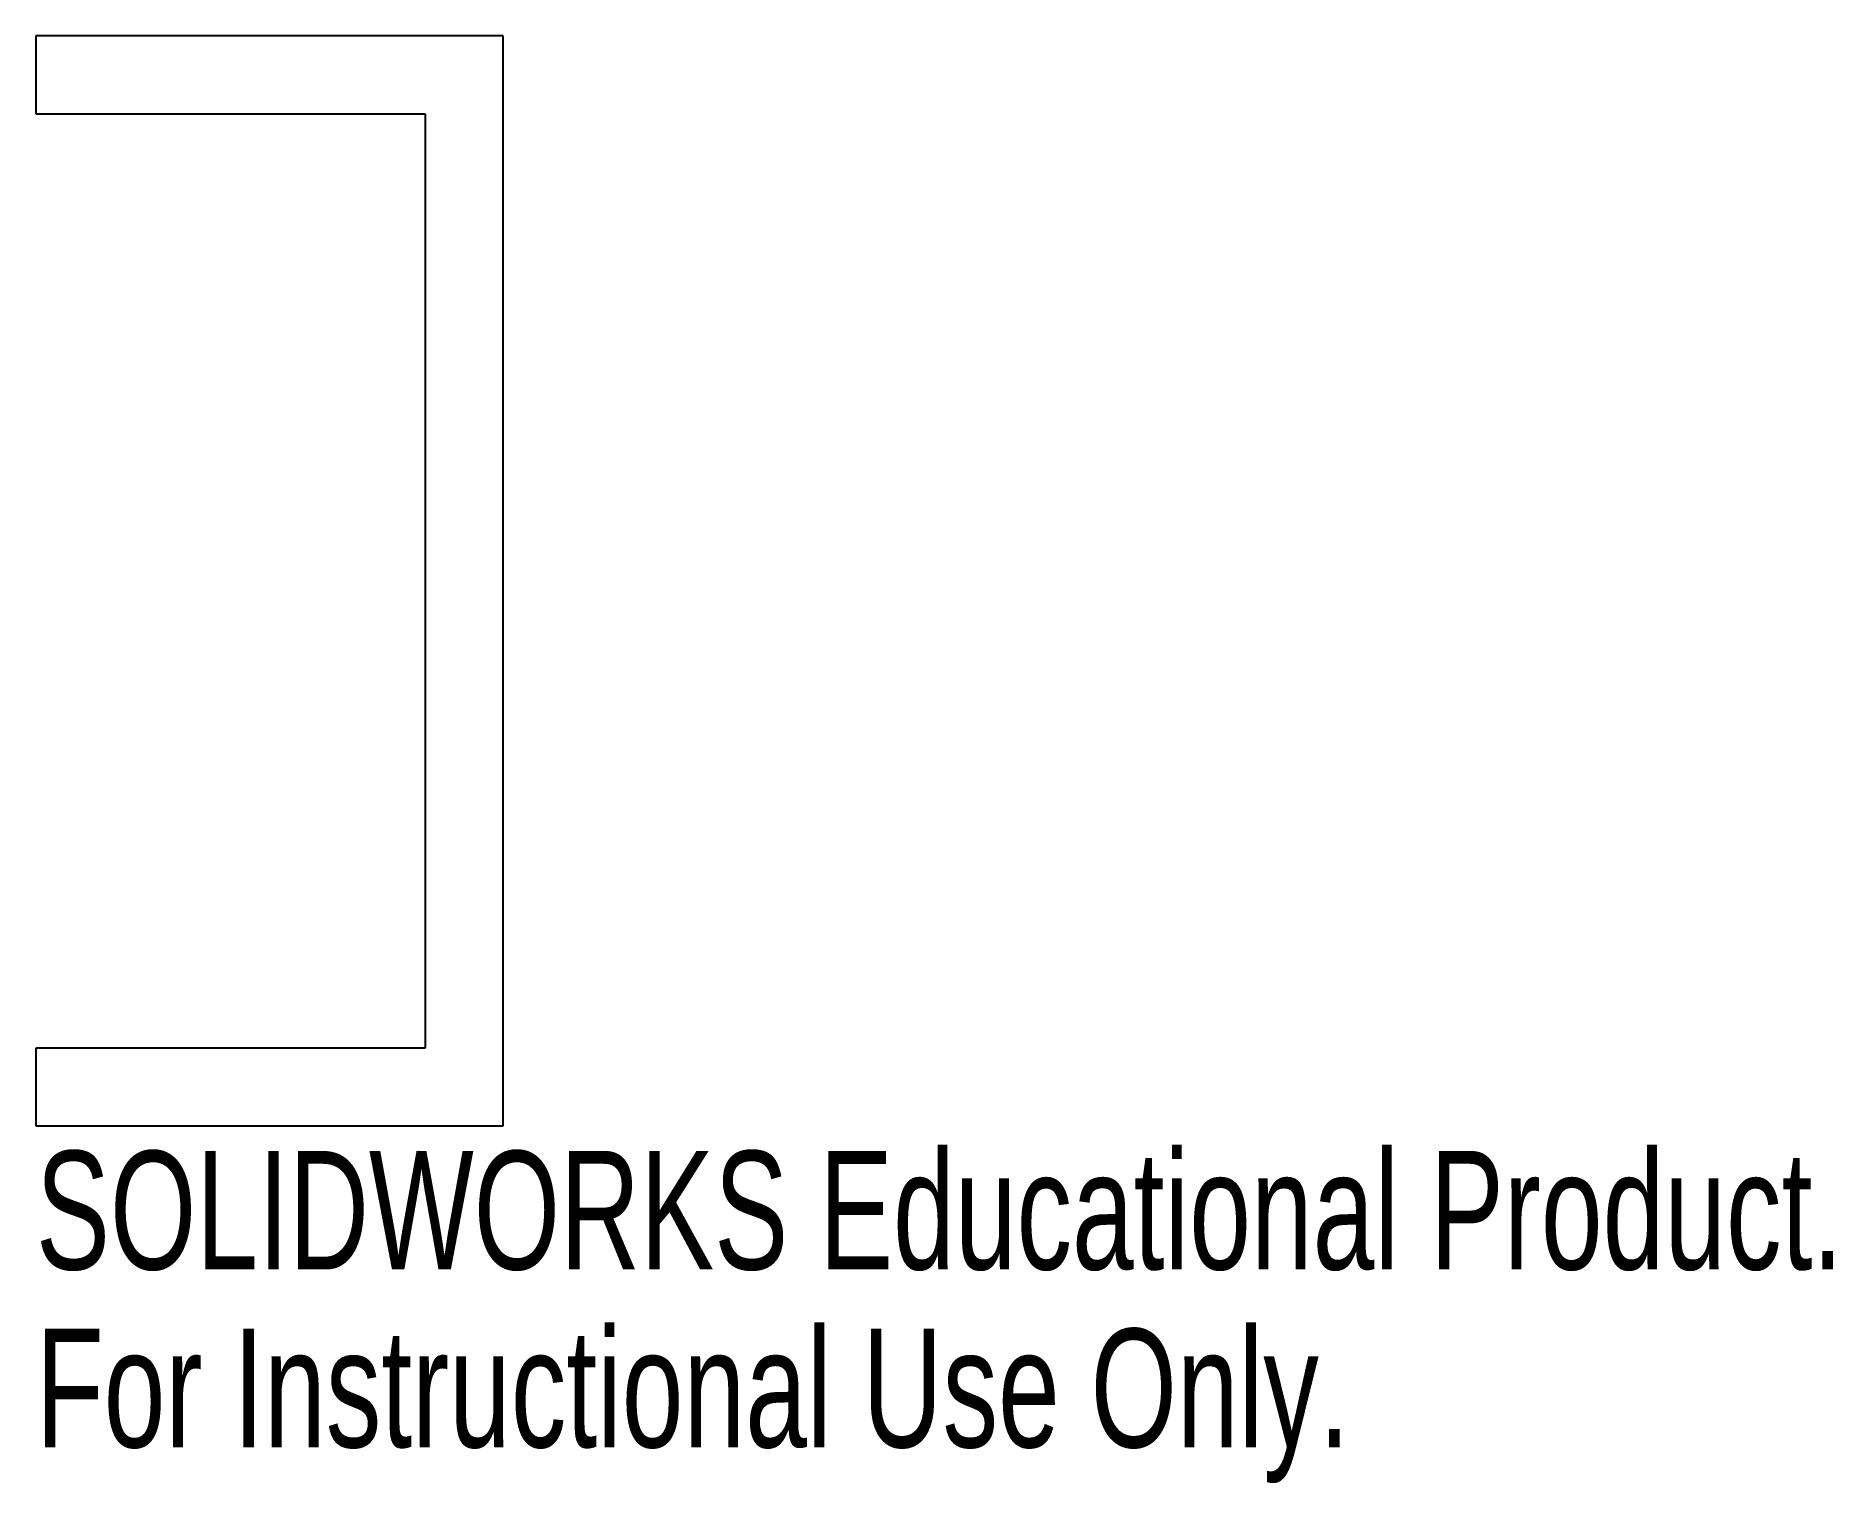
# Model space of a CAD drawing. Header units: inches. Extents: x -0.62 to 2.26, y -1.45 to 0.88.
import ezdxf

# ---------------------------------------------------------------- set-up
doc = ezdxf.new("R2010")
doc.units = ezdxf.units.IN
doc.header["$MEASUREMENT"] = 0
doc.styles.add('SLDTEXTSTYLE0', font='TXT', dxfattribs={"width": 0.7})

msp = doc.modelspace()

# ---------------------------------------------------------------- linework, layer by layer
at = {"color": 7, "linetype": 'Continuous', "lineweight": 25}
for p, q in [((0.125, 0.875), (-0.625, 0.875)), ((-0.625, 0.875), (-0.625, 0.75)), ((0.125, -0.875), (0.125, 0.875)), ((-0.625, 0.75), (0, 0.75)), ((0, 0.75), (0, -0.75)), ((0, -0.75), (-0.625, -0.75)), ((-0.625, -0.75), (-0.625, -0.875)), ((-0.625, -0.875), (0.125, -0.875))]:
    msp.add_line(p, q, dxfattribs=at)

# ---------------------------------------------------------------- texts
at = {"color": 7, "linetype": 'Continuous', "char_height": 0.1903, "attachment_point": 1, "style": 'SLDTEXTSTYLE0'}
for s, insert in [('SOLIDWORKS Educational Product.', (-0.625, -0.9151)), ('For Instructional Use Only.', (-0.625, -1.2006))]:
    msp.add_mtext(s, dxfattribs=dict(at, insert=insert))

doc.saveas('drawing.dxf')
